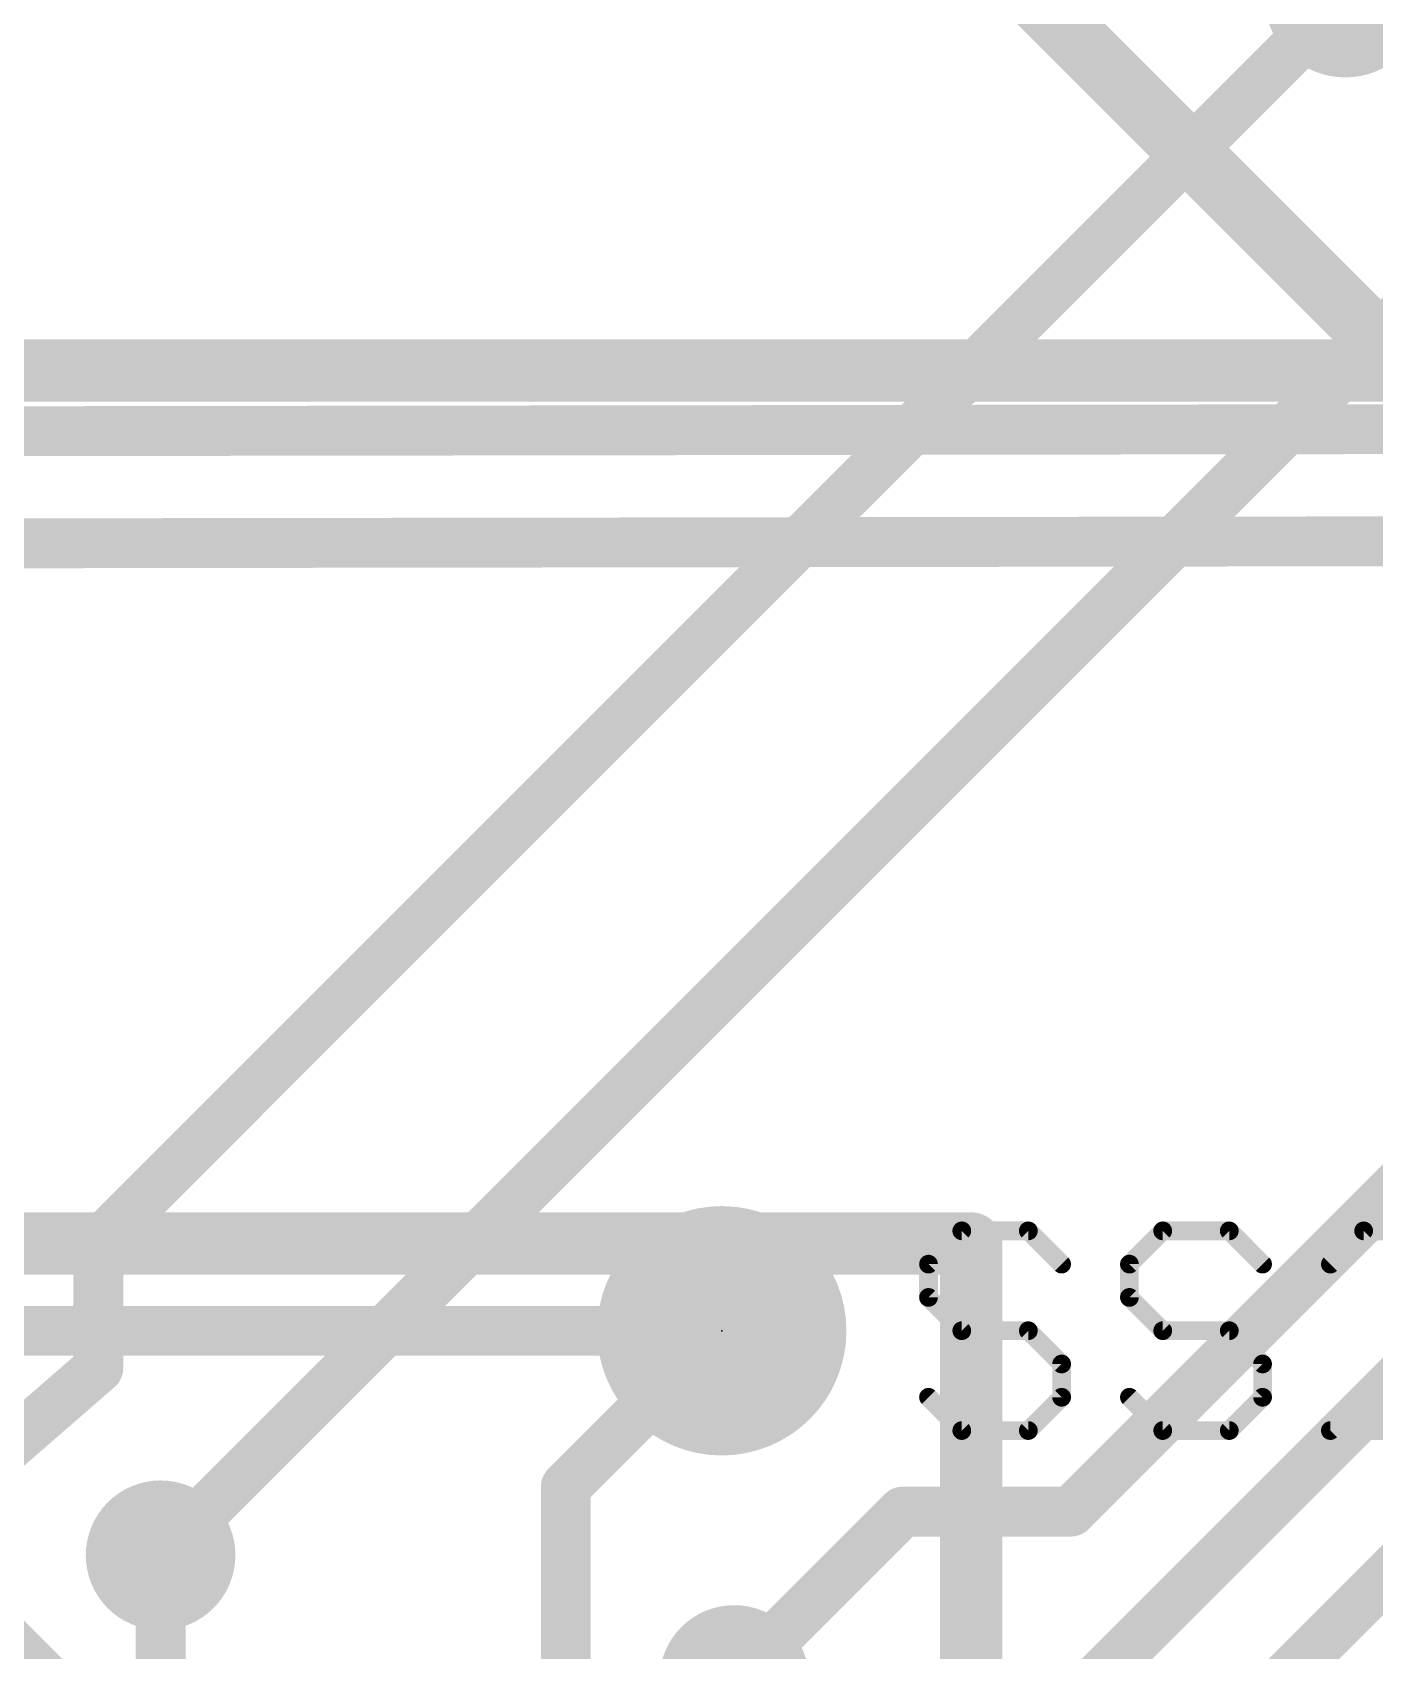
# Model space of a CAD drawing. Extents: x -18 to 144, y -21 to 125.
# Drawn here: x 62.22 to 67.68, y 77.34 to 83.93 of the extents above; entities that cross this region are included whole.
import ezdxf

# ---------------------------------------------------------------- set-up
doc = ezdxf.new("R2010")
doc.units = 0
for name, color, linetype in [('1', 22, 'CONTINUOUS'), ('15', 23, 'CONTINUOUS'), ('16', 132, 'CONTINUOUS'), ('17', 1, 'CONTINUOUS'), ('18', 110, 'CONTINUOUS'), ('23', 53, 'CONTINUOUS'), ('25', 253, 'CONTINUOUS')]:
    doc.layers.add(name, color=color, linetype=linetype)

# ---------------------------------------------------------------- blocks, each defined once
blk = doc.blocks.new('ROUNDP')
at = {"const_width": 0.5}
blk.add_lwpolyline([(0, -0.25, 1), (0, 0.25, 1), (0, -0.25)], format="xyb", dxfattribs=at)
blk = doc.blocks.new('ROUNDV')
at = {"const_width": 0.5}
blk.add_lwpolyline([(0, -0.25, 1), (0, 0.25, 1), (0, -0.25)], format="xyb", dxfattribs=at)

msp = doc.modelspace()

# ---------------------------------------------------------------- linework, layer by layer
at = {"layer": '1', "const_width": 0.2032}
for points in [[(74.6506, 82.3214), (57.6834, 82.296)], [(74.6252, 81.8642), (57.2008, 81.8388)], [(64.389, 78.0034), (65.024, 78.6384)], [(64.389, 76.581), (64.389, 78.0034)], [(62.738, 76.962), (62.738, 77.724)]]:
    msp.add_lwpolyline(points, dxfattribs=at)
at = {"layer": '1', "const_width": 0.1016}
for points in [[(65.0599, 78.6025, 1), (64.9881, 78.6743)], [(64.4398, 78.0034, 1), (64.3382, 78.0034)], [(64.3531, 78.0393, 1), (64.4249, 77.9675)], [(62.7888, 77.724, 1), (62.6872, 77.724)]]:
    msp.add_lwpolyline(points, format="xyb", dxfattribs=at)
at = {"layer": '15'}
for points, const_width in [([(66.294, 84.074), (68.834, 81.534)], 0.254), ([(38.608, 82.55), (68.58, 82.55)], 0.254), ([(66.04, 78.994), (45.72, 78.994)], 0.254), ([(66.04, 67.31), (66.04, 78.994)], 0.254), ([(65.024, 78.6384), (45.0596, 78.6384)], 0.2032), ([(62.738, 76.7588), (61.3156, 78.1812)], 0.2032)]:
    msp.add_lwpolyline(points, dxfattribs=dict(at, const_width=const_width))
for points, const_width in [([(66.1035, 78.994, 1), (65.9765, 78.994)], 0.127), ([(66.04, 78.9305, 1), (66.04, 79.0575)], 0.127), ([(65.024, 78.5876, 1), (65.024, 78.6892)], 0.1016)]:
    msp.add_lwpolyline(points, format="xyb", dxfattribs=dict(at, const_width=const_width))
at = {"layer": '16', "const_width": 0.2032}
for points in [[(62.738, 77.724), (74.422, 89.408)], [(66.4464, 77.9018), (77.6986, 89.154)], [(66.294, 76.962), (78.232, 88.9)], [(65.6336, 75.5396), (78.74, 88.646)], [(67.564, 84.074), (62.484, 78.994)], [(62.484, 78.994), (62.484, 78.486)], [(62.484, 78.486), (61.3156, 77.47)], [(65.0748, 77.216), (65.7606, 77.9018)], [(65.7606, 77.9018), (66.4464, 77.9018)]]:
    msp.add_lwpolyline(points, dxfattribs=at)
at = {"layer": '16', "const_width": 0.1016}
for points in [[(62.5348, 78.994, 1), (62.4332, 78.994)], [(62.4481, 79.0299, 1), (62.5199, 78.9581)], [(62.5173, 78.4477, 1), (62.4507, 78.5243)], [(62.4332, 78.486, 1), (62.5348, 78.486)], [(65.7606, 77.9526, 1), (65.7606, 77.851)], [(65.7965, 77.8659, 1), (65.7247, 77.9377)], [(66.4105, 77.9377, 1), (66.4823, 77.8659)], [(66.4464, 77.851, 1), (66.4464, 77.9526)], [(62.7021, 77.7599, 1), (62.7739, 77.6881)]]:
    msp.add_lwpolyline(points, format="xyb", dxfattribs=at)
at = {"layer": '23'}
msp.add_point((65.024, 78.6384), dxfattribs=at)
at = {"layer": '25', "const_width": 0.0762}
for points in [[(66.0018, 79.0455), (65.8662, 78.9099)], [(66.273, 79.0455), (66.0018, 79.0455)], [(66.4086, 78.9099), (66.273, 79.0455)], [(66.8204, 79.0455), (66.6848, 78.9099)], [(67.0916, 79.0455), (66.8204, 79.0455)], [(67.2271, 78.9099), (67.0916, 79.0455)], [(67.639, 79.0455), (67.5034, 78.9099)], [(67.9101, 79.0455), (67.639, 79.0455)], [(65.8662, 78.9099), (65.8662, 78.7743)], [(66.6848, 78.9099), (66.6848, 78.7743)], [(65.8662, 78.7743), (66.0018, 78.6387)], [(66.6848, 78.7743), (66.8204, 78.6387)], [(67.5034, 78.232), (68.0457, 78.7743)], [(66.0018, 78.6387), (66.273, 78.6387)], [(66.273, 78.6387), (66.4086, 78.5032)], [(66.8204, 78.6387), (67.0916, 78.6387)], [(67.0916, 78.6387), (67.2271, 78.5032)], [(66.4086, 78.5032), (66.4086, 78.3676)], [(67.2271, 78.5032), (67.2271, 78.3676)], [(66.0018, 78.232), (65.8662, 78.3676)], [(66.4086, 78.3676), (66.273, 78.232)], [(66.8204, 78.232), (66.6848, 78.3676)], [(67.2271, 78.3676), (67.0916, 78.232)], [(66.273, 78.232), (66.0018, 78.232)], [(67.0916, 78.232), (66.8204, 78.232)], [(68.0457, 78.232), (67.5034, 78.232)]]:
    msp.add_lwpolyline(points, dxfattribs=at)
at = {"layer": '25', "const_width": 0.0381}
for points in [[(66.0018, 79.0645, 1), (66.0018, 79.0264)], [(66.0153, 79.032, 1), (65.9883, 79.059)], [(66.2864, 79.059, 1), (66.2595, 79.032)], [(66.273, 79.0264, 1), (66.273, 79.0645)], [(66.8204, 79.0645, 1), (66.8204, 79.0264)], [(66.8339, 79.032, 1), (66.8069, 79.059)], [(67.105, 79.059, 1), (67.0781, 79.032)], [(67.0916, 79.0264, 1), (67.0916, 79.0645)], [(67.639, 79.0645, 1), (67.639, 79.0264)], [(67.6524, 79.032, 1), (67.6255, 79.059)], [(65.8528, 78.9234, 1), (65.8797, 78.8964)], [(65.8853, 78.9099, 1), (65.8472, 78.9099)], [(66.3951, 78.8964, 1), (66.422, 78.9234)], [(66.6713, 78.9234, 1), (66.6983, 78.8964)], [(66.7039, 78.9099, 1), (66.6658, 78.9099)], [(67.2137, 78.8964, 1), (67.2406, 78.9234)], [(67.4899, 78.9234, 1), (67.5169, 78.8964)], [(65.8797, 78.7878, 1), (65.8528, 78.7609)], [(65.8472, 78.7743, 1), (65.8853, 78.7743)], [(66.6983, 78.7878, 1), (66.6713, 78.7609)], [(66.6658, 78.7743, 1), (66.7039, 78.7743)], [(66.0018, 78.6578, 1), (66.0018, 78.6197)], [(65.9883, 78.6253, 1), (66.0153, 78.6522)], [(66.2864, 78.6522, 1), (66.2595, 78.6253)], [(66.273, 78.6197, 1), (66.273, 78.6578)], [(66.8204, 78.6578, 1), (66.8204, 78.6197)], [(66.8069, 78.6253, 1), (66.8339, 78.6522)], [(67.105, 78.6522, 1), (67.0781, 78.6253)], [(67.0916, 78.6197, 1), (67.0916, 78.6578)], [(66.4276, 78.5032, 1), (66.3895, 78.5032)], [(66.3951, 78.4897, 1), (66.422, 78.5166)], [(67.2462, 78.5032, 1), (67.2081, 78.5032)], [(67.2137, 78.4897, 1), (67.2406, 78.5166)], [(65.8797, 78.3811, 1), (65.8528, 78.3541)], [(66.3895, 78.3676, 1), (66.4276, 78.3676)], [(66.422, 78.3541, 1), (66.3951, 78.3811)], [(66.6983, 78.3811, 1), (66.6713, 78.3541)], [(67.2081, 78.3676, 1), (67.2462, 78.3676)], [(67.2406, 78.3541, 1), (67.2137, 78.3811)], [(66.0018, 78.251, 1), (66.0018, 78.213)], [(65.9883, 78.2185, 1), (66.0153, 78.2455)], [(66.2595, 78.2455, 1), (66.2864, 78.2185)], [(66.273, 78.213, 1), (66.273, 78.251)], [(66.8204, 78.251, 1), (66.8204, 78.213)], [(66.8069, 78.2185, 1), (66.8339, 78.2455)], [(67.0781, 78.2455, 1), (67.105, 78.2185)], [(67.0916, 78.213, 1), (67.0916, 78.251)], [(67.4899, 78.2455, 1), (67.5169, 78.2185)], [(67.5034, 78.251, 1), (67.5034, 78.213)]]:
    msp.add_lwpolyline(points, format="xyb", dxfattribs=at)

# ---------------------------------------------------------------- block references
at = {"layer": '17'}
for xscale, yscale in [(1.016, 1.016), (1.016, 1.016), (1.016, 1.016), (1.016, 1.016), (0.8128, 0.8128), (0.8128, 0.8128), (0.8128, 0.8128), (0.8128, 0.8128)]:
    msp.add_blockref('ROUNDP', (65.024, 78.6384), dxfattribs=dict(at, xscale=xscale, yscale=yscale))
at = {"layer": '18'}
for p, xscale, yscale in [((67.564, 84.074), 0.6604, 0.6604), ((67.564, 84.074), 0.6604, 0.6604), ((62.738, 77.724), 0.6096, 0.6096), ((62.738, 77.724), 0.6096, 0.6096), ((65.0748, 77.216), 0.6096, 0.6096), ((65.0748, 77.216), 0.6096, 0.6096)]:
    msp.add_blockref('ROUNDV', p, dxfattribs=dict(at, xscale=xscale, yscale=yscale))

doc.saveas('drawing.dxf')
